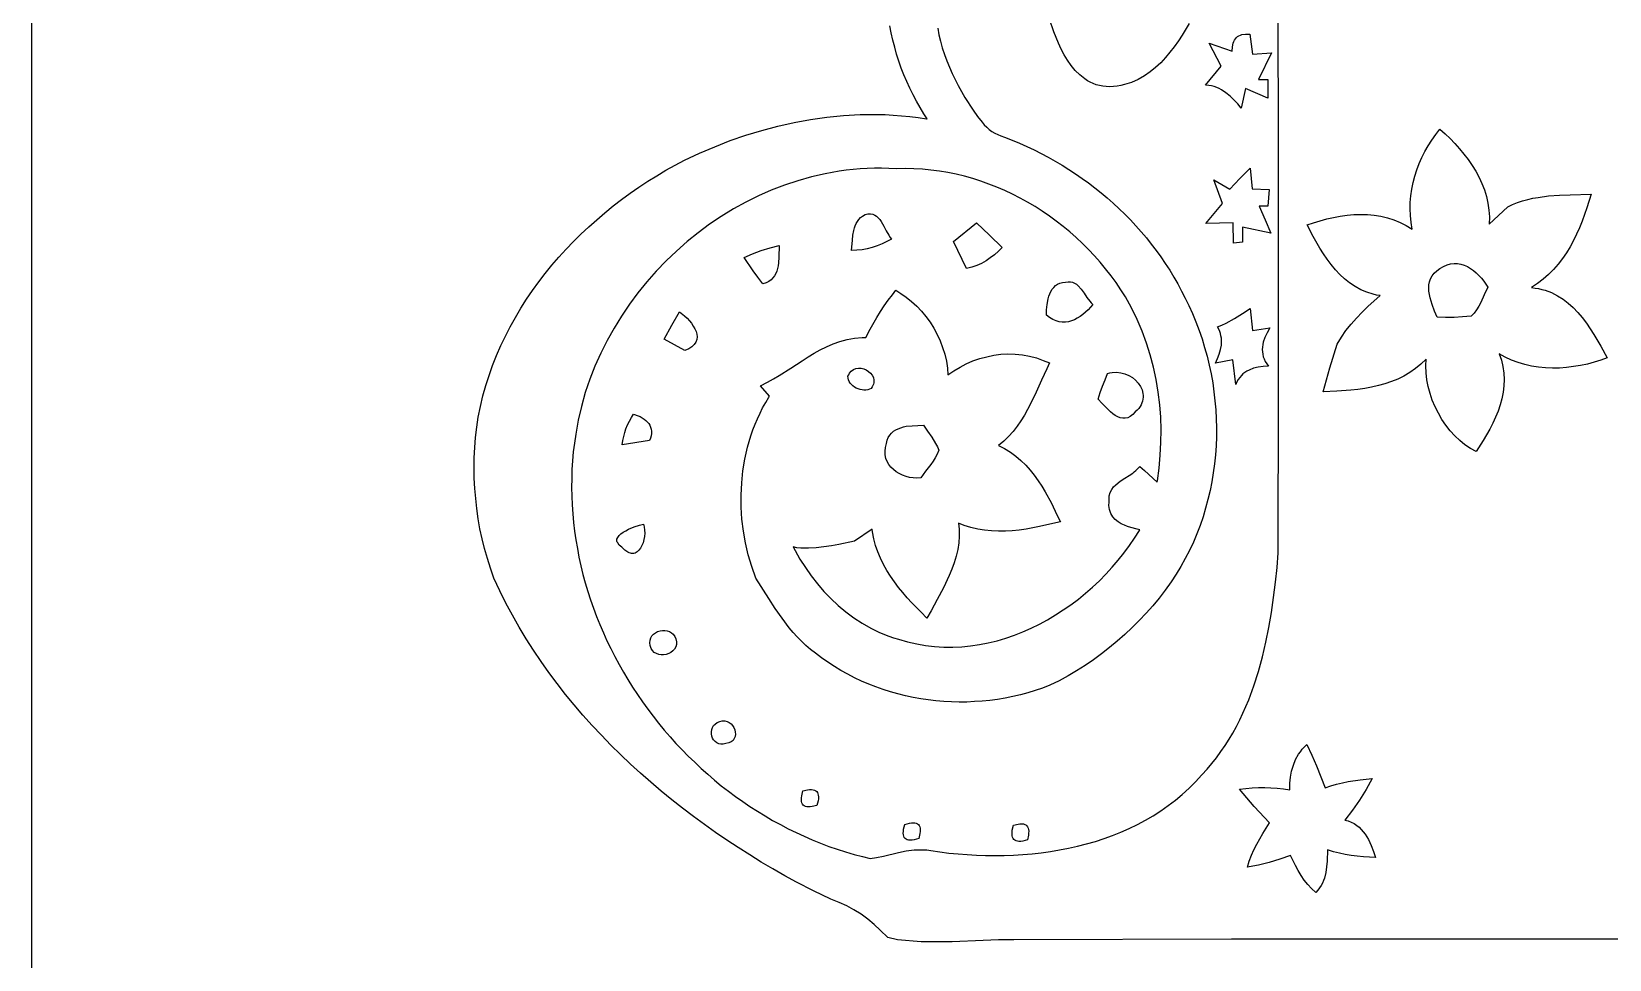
# Model space of a CAD drawing. Extents: x 1 to 4, y 1 to 4.
# Drawn here: x 1 to 2.256, y 1.652 to 2.391 of the extents above; entities that cross this region are included whole.
import ezdxf

# ---------------------------------------------------------------- set-up
doc = ezdxf.new("R2010")
doc.units = 0
doc.layers.add('SMALL', color=18, linetype='CONTINUOUS')

msp = doc.modelspace()

# ---------------------------------------------------------------- linework, layer by layer
at = {"layer": 'SMALL'}
for points in [[(1, 3.875), (1, 1.59)], [(1.7212, 2.3933), (1.7222, 2.3881), (1.7235, 2.3829), (1.7249, 2.3777), (1.7266, 2.3725), (1.7285, 2.3674), (1.7305, 2.3624), (1.7327, 2.3574), (1.7351, 2.3525), (1.7376, 2.3477), (1.7429, 2.3381), (1.7494, 2.328), (1.7528, 2.3231), (1.7565, 2.3185), (1.7583, 2.3165), (1.7603, 2.3145), (1.7623, 2.3128), (1.7644, 2.3112), (1.7666, 2.3098), (1.769, 2.3086), (1.7714, 2.3076), (1.7744, 2.3066), (1.7805, 2.3043), (1.7864, 2.3018), (1.7979, 2.2965), (1.8092, 2.2907), (1.8202, 2.2843), (1.8309, 2.2775), (1.8361, 2.2738), (1.8413, 2.2701), (1.8463, 2.2662), (1.8513, 2.2622), (1.8561, 2.2582), (1.8609, 2.254), (1.8656, 2.2496), (1.8701, 2.2452), (1.8746, 2.2407), (1.8789, 2.236), (1.8832, 2.2313), (1.8873, 2.2264), (1.8912, 2.2215), (1.8951, 2.2164), (1.8988, 2.2113), (1.9024, 2.206), (1.9059, 2.2007), (1.9092, 2.1952), (1.9124, 2.1897), (1.9154, 2.1841), (1.9183, 2.1784), (1.921, 2.1726), (1.9239, 2.1661), (1.9267, 2.1595), (1.9293, 2.1528), (1.9316, 2.146), (1.9337, 2.1391), (1.9356, 2.1322), (1.9373, 2.1252), (1.9388, 2.1181), (1.9401, 2.111), (1.9411, 2.1039), (1.9419, 2.0967), (1.9426, 2.0896), (1.9429, 2.0824), (1.9431, 2.0752), (1.943, 2.068), (1.9428, 2.0608), (1.9423, 2.0536), (1.9415, 2.0464), (1.9406, 2.0393), (1.9394, 2.0322), (1.938, 2.0252), (1.9363, 2.0182), (1.9345, 2.0112), (1.9324, 2.0043), (1.93, 1.9975), (1.9275, 1.9908), (1.9247, 1.9842), (1.9216, 1.9776), (1.9183, 1.9712), (1.9148, 1.9649), (1.9111, 1.9586), (1.9071, 1.9525), (1.9024, 1.946), (1.8975, 1.9397), (1.8924, 1.9336), (1.8871, 1.9276), (1.8816, 1.9217), (1.876, 1.9161), (1.8701, 1.9106), (1.8641, 1.9053), (1.858, 1.9002), (1.8517, 1.8953), (1.8452, 1.8906), (1.8386, 1.8861), (1.8318, 1.8818), (1.825, 1.8777), (1.8179, 1.8739), (1.8106, 1.8702), (1.8047, 1.8679), (1.7988, 1.866), (1.793, 1.8642), (1.787, 1.8626), (1.781, 1.8612), (1.775, 1.86), (1.7689, 1.859), (1.7628, 1.8582), (1.7567, 1.8576), (1.7506, 1.8572), (1.7444, 1.8569), (1.7383, 1.8569), (1.7321, 1.857), (1.726, 1.8574), (1.7198, 1.8579), (1.7137, 1.8586), (1.7077, 1.8595), (1.7016, 1.8606), (1.6956, 1.8619), (1.6896, 1.8634), (1.6837, 1.865), (1.6778, 1.8669), (1.6721, 1.8689), (1.6663, 1.8712), (1.6607, 1.8736), (1.6551, 1.8762), (1.6496, 1.879), (1.6442, 1.882), (1.639, 1.8852), (1.6338, 1.8886), (1.6287, 1.8922), (1.6239, 1.8959), (1.62, 1.8988), (1.6163, 1.902), (1.6128, 1.9053), (1.6094, 1.9088), (1.6062, 1.9123), (1.6031, 1.916), (1.5973, 1.9236), (1.5919, 1.9314), (1.5867, 1.9393), (1.5766, 1.9555), (1.5732, 1.9649), (1.5705, 1.9741), (1.5683, 1.9835), (1.5666, 1.9929), (1.5654, 2.0025), (1.5648, 2.0121), (1.5647, 2.0217), (1.5652, 2.0313), (1.5662, 2.0409), (1.5678, 2.0503), (1.5699, 2.0597), (1.5712, 2.0643), (1.5726, 2.0689), (1.5742, 2.0735), (1.5759, 2.078), (1.5778, 2.0824), (1.5798, 2.0868), (1.5819, 2.0911), (1.5843, 2.0954), (1.5867, 2.0996), (1.5873, 2.1005), (1.5801, 2.1086), (1.5857, 2.1116), (1.5905, 2.1141), (1.595, 2.1168), (1.6042, 2.1226), (1.6134, 2.1286), (1.6181, 2.1316), (1.6229, 2.1345), (1.6278, 2.1372), (1.6328, 2.1398), (1.638, 2.142), (1.6434, 2.1439), (1.6491, 2.1455), (1.6549, 2.1465), (1.661, 2.1471), (1.664, 2.147), (1.6676, 2.1537), (1.6728, 2.1631), (1.6756, 2.1677), (1.6786, 2.1723), (1.6818, 2.1768), (1.6852, 2.1811), (1.688, 2.1847), (1.6919, 2.1821), (1.6962, 2.1792), (1.7005, 2.1758), (1.7046, 2.1721), (1.7084, 2.1681), (1.7119, 2.1638), (1.7152, 2.1592), (1.7181, 2.1545), (1.7208, 2.1495), (1.7231, 2.1444), (1.7251, 2.1391), (1.7268, 2.1337), (1.7281, 2.1283), (1.729, 2.1227), (1.7294, 2.1174), (1.7341, 2.1206), (1.739, 2.1236), (1.744, 2.1262), (1.7493, 2.1284), (1.7547, 2.1303), (1.7602, 2.1318), (1.7658, 2.133), (1.7714, 2.1337), (1.7771, 2.134), (1.7829, 2.1339), (1.7886, 2.1333), (1.7942, 2.1323), (1.7998, 2.1308), (1.8051, 2.1289), (1.8102, 2.127), (1.808, 2.1221), (1.8038, 2.113), (1.7996, 2.1037), (1.7952, 2.0944), (1.7927, 2.0898), (1.7902, 2.0853), (1.7874, 2.0808), (1.7844, 2.0765), (1.7812, 2.0723), (1.7776, 2.0684), (1.7738, 2.0646), (1.7696, 2.0612), (1.7695, 2.0611), (1.7696, 2.061), (1.7745, 2.0586), (1.7791, 2.0558), (1.7834, 2.0527), (1.7875, 2.0492), (1.7913, 2.0455), (1.7948, 2.0415), (1.7981, 2.0374), (1.8012, 2.0331), (1.8041, 2.0287), (1.8068, 2.0242), (1.8118, 2.0151), (1.8161, 2.006), (1.8189, 2.0004), (1.8128, 1.999), (1.8023, 1.9966), (1.797, 1.9955), (1.7916, 1.9946), (1.7861, 1.9938), (1.7806, 1.9933), (1.7751, 1.9929), (1.7696, 1.9929), (1.7641, 1.9931), (1.7586, 1.9936), (1.7531, 1.9945), (1.7476, 1.9958), (1.7423, 1.9975), (1.7377, 1.9994), (1.7383, 1.9946), (1.7384, 1.989), (1.738, 1.9835), (1.7372, 1.9782), (1.736, 1.9729), (1.7344, 1.9677), (1.7325, 1.9626), (1.7304, 1.9576), (1.7258, 1.9479), (1.7208, 1.9386), (1.716, 1.9296), (1.7127, 1.9236), (1.708, 1.9285), (1.7007, 1.9359), (1.697, 1.9399), (1.6935, 1.944), (1.6901, 1.9482), (1.6868, 1.9526), (1.6837, 1.957), (1.6808, 1.9617), (1.6781, 1.9664), (1.6757, 1.9713), (1.6735, 1.9764), (1.6717, 1.9816), (1.6703, 1.9869), (1.6692, 1.9924), (1.669, 1.9946), (1.6549, 1.9849), (1.6424, 1.9824), (1.6366, 1.9813), (1.6306, 1.9804), (1.6246, 1.9797), (1.6185, 1.9793), (1.6123, 1.9794), (1.609, 1.9797), (1.6062, 1.9805), (1.6077, 1.9776), (1.6116, 1.9706), (1.6159, 1.9639), (1.6206, 1.9573), (1.6255, 1.951), (1.6307, 1.9449), (1.6362, 1.9392), (1.642, 1.9337), (1.648, 1.9287), (1.6544, 1.924), (1.661, 1.9196), (1.6679, 1.9158), (1.675, 1.9123), (1.6824, 1.9094), (1.6861, 1.9081), (1.69, 1.9069), (1.6973, 1.9048), (1.7045, 1.9032), (1.7116, 1.9019), (1.7188, 1.9011), (1.726, 1.9007), (1.7332, 1.9006), (1.7403, 1.9009), (1.7474, 1.9016), (1.7545, 1.9027), (1.7615, 1.904), (1.7685, 1.9057), (1.7754, 1.9078), (1.7823, 1.9101), (1.789, 1.9128), (1.7957, 1.9157), (1.8022, 1.9189), (1.8087, 1.9224), (1.815, 1.9262), (1.8212, 1.9302), (1.8273, 1.9344), (1.8332, 1.9389), (1.8389, 1.9435), (1.8445, 1.9484), (1.8499, 1.9535), (1.8551, 1.9588), (1.8601, 1.9642), (1.8649, 1.9698), (1.8695, 1.9755), (1.8738, 1.9814), (1.8779, 1.9874), (1.8818, 1.9935), (1.8821, 1.9941), (1.88, 1.9946), (1.875, 1.9959), (1.8723, 1.9967), (1.8698, 1.9977), (1.8672, 1.9988), (1.8648, 2.0003), (1.8626, 2.0021), (1.8606, 2.0043), (1.859, 2.007), (1.8579, 2.0101), (1.8575, 2.0134), (1.8577, 2.0161), (1.8576, 2.0183), (1.8578, 2.0211), (1.8586, 2.0237), (1.8598, 2.026), (1.8612, 2.0281), (1.863, 2.0299), (1.8664, 2.0327), (1.8701, 2.0351), (1.8736, 2.0372), (1.8766, 2.0392), (1.8777, 2.0401), (1.8788, 2.0412), (1.8822, 2.0444), (1.8857, 2.0412), (1.8959, 2.032), (1.8961, 2.0331), (1.8974, 2.0432), (1.8984, 2.0533), (1.8989, 2.0634), (1.899, 2.0735), (1.8987, 2.0836), (1.8979, 2.0936), (1.8967, 2.1037), (1.8951, 2.1136), (1.893, 2.1234), (1.8904, 2.1332), (1.8874, 2.1427), (1.884, 2.1522), (1.88, 2.1615), (1.8756, 2.1706), (1.8707, 2.1794), (1.8671, 2.1851), (1.8632, 2.1908), (1.8592, 2.1963), (1.8549, 2.2017), (1.8505, 2.207), (1.846, 2.2121), (1.8413, 2.2171), (1.8364, 2.2219), (1.8314, 2.2266), (1.8263, 2.2312), (1.821, 2.2355), (1.8156, 2.2397), (1.8101, 2.2438), (1.8044, 2.2476), (1.7987, 2.2513), (1.7928, 2.2548), (1.7868, 2.2581), (1.7807, 2.2612), (1.7746, 2.2641), (1.7683, 2.2668), (1.762, 2.2693), (1.7556, 2.2716), (1.7491, 2.2736), (1.7426, 2.2755), (1.736, 2.2771), (1.7293, 2.2784), (1.7226, 2.2796), (1.7158, 2.2804), (1.709, 2.2811), (1.7022, 2.2815), (1.6953, 2.2816), (1.6881, 2.2814), (1.6822, 2.2817), (1.6765, 2.2818), (1.6708, 2.2818), (1.6652, 2.2816), (1.6595, 2.2813), (1.6539, 2.2808), (1.6483, 2.2802), (1.6428, 2.2794), (1.6317, 2.2774), (1.6207, 2.2749), (1.6099, 2.2719), (1.5993, 2.2684), (1.5888, 2.2643), (1.5785, 2.2598), (1.5685, 2.2548), (1.5586, 2.2494), (1.549, 2.2435), (1.5396, 2.2372), (1.5305, 2.2305), (1.5217, 2.2234), (1.5132, 2.2159), (1.505, 2.2081), (1.4972, 2.1999), (1.4897, 2.1914), (1.4826, 2.1827), (1.4758, 2.1736), (1.4695, 2.1642), (1.4636, 2.1546), (1.4581, 2.1447), (1.453, 2.1346), (1.4484, 2.1243), (1.4443, 2.1138), (1.4407, 2.1032), (1.4377, 2.0923), (1.4351, 2.0813), (1.4331, 2.0702), (1.4321, 2.0631), (1.4312, 2.0561), (1.4306, 2.049), (1.4301, 2.0419), (1.4299, 2.0349), (1.4298, 2.0278), (1.4299, 2.0208), (1.4302, 2.0138), (1.4307, 2.0068), (1.4313, 1.9998), (1.4322, 1.9928), (1.4332, 1.9859), (1.4344, 1.979), (1.4357, 1.9721), (1.4372, 1.9653), (1.4389, 1.9585), (1.4407, 1.9517), (1.4427, 1.945), (1.4449, 1.9383), (1.4472, 1.9317), (1.4497, 1.9251), (1.4523, 1.9186), (1.4551, 1.9121), (1.458, 1.9057), (1.461, 1.8994), (1.4642, 1.8931), (1.4676, 1.8869), (1.4711, 1.8808), (1.4747, 1.8747), (1.4784, 1.8687), (1.4823, 1.8628), (1.4863, 1.857), (1.4904, 1.8513), (1.4947, 1.8456), (1.4991, 1.8401), (1.5036, 1.8346), (1.5082, 1.8293), (1.5129, 1.824), (1.5178, 1.8189), (1.5227, 1.8138), (1.5278, 1.8089), (1.5329, 1.8041), (1.5382, 1.7994), (1.5436, 1.7948), (1.549, 1.7903), (1.5546, 1.786), (1.5603, 1.7817), (1.566, 1.7777), (1.5718, 1.7737), (1.5778, 1.7699), (1.5838, 1.7662), (1.5898, 1.7627), (1.596, 1.7593), (1.6023, 1.756), (1.6086, 1.7529), (1.615, 1.75), (1.6214, 1.7472), (1.628, 1.7445), (1.6346, 1.742), (1.6412, 1.7397), (1.6479, 1.7376), (1.6547, 1.7356), (1.6615, 1.7338), (1.6676, 1.7322), (1.6725, 1.733), (1.6781, 1.7341), (1.6899, 1.737), (1.6961, 1.7383), (1.7024, 1.7391), (1.7057, 1.7393), (1.7091, 1.7393), (1.7125, 1.7391), (1.7158, 1.7386), (1.7229, 1.7376), (1.7301, 1.7367), (1.7374, 1.736), (1.7446, 1.7355), (1.752, 1.7351), (1.7593, 1.7348), (1.7667, 1.7347), (1.7741, 1.7348), (1.7815, 1.7351), (1.7889, 1.7355), (1.7963, 1.7361), (1.8036, 1.7369), (1.8109, 1.7379), (1.8182, 1.7391), (1.8254, 1.7405), (1.8326, 1.7421), (1.8397, 1.7439), (1.8467, 1.7459), (1.8536, 1.7482), (1.8604, 1.7506), (1.8671, 1.7533), (1.8737, 1.7562), (1.8802, 1.7594), (1.8865, 1.7628), (1.8927, 1.7664), (1.8988, 1.7702), (1.9046, 1.7744), (1.9104, 1.7787), (1.9159, 1.7834), (1.9213, 1.7883), (1.9265, 1.7934), (1.9315, 1.799), (1.9356, 1.8035), (1.9395, 1.808), (1.9432, 1.8126), (1.9467, 1.8174), (1.95, 1.8222), (1.9531, 1.8272), (1.9561, 1.8322), (1.959, 1.8374), (1.9616, 1.8426), (1.9642, 1.8479), (1.9666, 1.8533), (1.9688, 1.8587), (1.9729, 1.8699), (1.9765, 1.8812), (1.9797, 1.8928), (1.9824, 1.9045), (1.9848, 1.9163), (1.9868, 1.9282), (1.9885, 1.9402), (1.99, 1.9522), (1.9913, 1.9641), (1.9923, 1.9758), (1.9926, 2.1017), (1.9926, 2.2279), (1.9923, 2.4803)], [(1.9215, 2.397), (1.9158, 2.3878), (1.9128, 2.3832), (1.9095, 2.3786), (1.9061, 2.3742), (1.9025, 2.3699), (1.8987, 2.3658), (1.8946, 2.362), (1.8903, 2.3585), (1.8857, 2.3553), (1.8807, 2.3525), (1.8755, 2.3502), (1.87, 2.3484), (1.867, 2.3477), (1.8641, 2.3472), (1.8611, 2.3468), (1.8582, 2.3467), (1.8554, 2.3468), (1.8526, 2.3471), (1.85, 2.3476), (1.8474, 2.3483), (1.845, 2.3492), (1.8426, 2.3503), (1.8404, 2.3515), (1.8382, 2.353), (1.8343, 2.3561), (1.8307, 2.3597), (1.8275, 2.3636), (1.8246, 2.3678), (1.8219, 2.3722), (1.8195, 2.3767), (1.8173, 2.3813), (1.8136, 2.3904), (1.8103, 2.4005)], [(2.302, 1.668), (2.1286, 1.6682), (1.9551, 1.668), (1.7817, 1.6676), (1.7695, 1.6675), (1.7573, 1.667), (1.7328, 1.6661), (1.7204, 1.6659), (1.708, 1.6661), (1.7017, 1.6665), (1.6955, 1.667), (1.6892, 1.6677), (1.6816, 1.6694), (1.6755, 1.6753), (1.6707, 1.6798), (1.6656, 1.6841), (1.6602, 1.6879), (1.6546, 1.6914), (1.6488, 1.6946), (1.6427, 1.6974), (1.6361, 1.7), (1.6224, 1.7066), (1.6089, 1.7134), (1.5995, 1.7186), (1.5901, 1.724), (1.5808, 1.7295), (1.5716, 1.7352), (1.5625, 1.741), (1.5534, 1.747), (1.5445, 1.7531), (1.5356, 1.7594), (1.5268, 1.7658), (1.5182, 1.7724), (1.5096, 1.7791), (1.5012, 1.786), (1.4929, 1.793), (1.4847, 1.8002), (1.4767, 1.8075), (1.4688, 1.815), (1.4611, 1.8226), (1.4535, 1.8304), (1.4461, 1.8383), (1.4389, 1.8464), (1.4318, 1.8546), (1.4249, 1.863), (1.4183, 1.8716), (1.4118, 1.8803), (1.4055, 1.8891), (1.3995, 1.8981), (1.3937, 1.9073), (1.3881, 1.9166), (1.3827, 1.9261), (1.3776, 1.9357), (1.3727, 1.9455), (1.368, 1.9556), (1.3652, 1.9634), (1.3628, 1.9712), (1.3606, 1.979), (1.3586, 1.9869), (1.3569, 1.9948), (1.3555, 2.0028), (1.3544, 2.0109), (1.3535, 2.0189), (1.3528, 2.027), (1.3524, 2.0351), (1.3523, 2.0432), (1.3524, 2.0513), (1.3528, 2.0595), (1.3534, 2.0676), (1.3543, 2.0756), (1.3554, 2.0838), (1.3572, 2.0923), (1.3592, 2.1006), (1.3615, 2.1088), (1.3641, 2.1169), (1.367, 2.1249), (1.3701, 2.1328), (1.3735, 2.1406), (1.3771, 2.1482), (1.381, 2.1557), (1.3851, 2.1631), (1.3894, 2.1704), (1.394, 2.1775), (1.3987, 2.1845), (1.4037, 2.1913), (1.4088, 2.1981), (1.4142, 2.2046), (1.4197, 2.2111), (1.4254, 2.2173), (1.4313, 2.2235), (1.4373, 2.2294), (1.4435, 2.2353), (1.4498, 2.2409), (1.4563, 2.2464), (1.4629, 2.2518), (1.4696, 2.2569), (1.4765, 2.262), (1.4834, 2.2668), (1.4905, 2.2715), (1.4976, 2.2759), (1.5049, 2.2803), (1.5122, 2.2844), (1.5197, 2.2884), (1.5316, 2.2939), (1.5438, 2.299), (1.5561, 2.3038), (1.5686, 2.3081), (1.5812, 2.3119), (1.594, 2.3153), (1.607, 2.3182), (1.62, 2.3206), (1.6331, 2.3225), (1.6462, 2.3238), (1.6594, 2.3245), (1.6661, 2.3247), (1.6727, 2.3247), (1.6793, 2.3245), (1.6859, 2.3242), (1.6925, 2.3237), (1.6991, 2.3231), (1.7057, 2.3223), (1.7122, 2.3213), (1.7129, 2.3212), (1.7103, 2.3252), (1.7072, 2.3301), (1.7043, 2.3352), (1.7016, 2.3403), (1.699, 2.3456), (1.6966, 2.3509), (1.6943, 2.3562), (1.6922, 2.3616), (1.6903, 2.3671), (1.6885, 2.3727), (1.687, 2.3783), (1.6855, 2.3839), (1.6843, 2.3896), (1.6832, 2.3953)]]:
    msp.add_lwpolyline(points, dxfattribs=at)
for points in [[(1.9557, 2.3751), (1.9558, 2.3785), (1.9564, 2.3814), (1.9569, 2.3827), (1.9575, 2.3839), (1.9582, 2.3849), (1.959, 2.3858), (1.9599, 2.3866), (1.9609, 2.3872), (1.9621, 2.3878), (1.9634, 2.3882), (1.9663, 2.3887), (1.9697, 2.3887), (1.9719, 2.3727), (1.987, 2.3736), (1.9766, 2.3526), (1.9841, 2.3526), (1.9841, 2.3377), (1.9663, 2.3452), (1.9628, 2.3297), (1.96, 2.333), (1.957, 2.3362), (1.9539, 2.3393), (1.9506, 2.342), (1.9471, 2.3443), (1.9452, 2.3453), (1.9433, 2.3462), (1.9412, 2.3469), (1.9391, 2.3474), (1.9369, 2.3478), (1.9345, 2.348), (1.9468, 2.363), (1.9374, 2.3814)], [(2.1209, 2.3129), (2.125, 2.3092), (2.129, 2.3054), (2.1328, 2.3015), (2.1365, 2.2973), (2.1401, 2.2931), (2.1435, 2.2887), (2.1466, 2.2841), (2.1495, 2.2795), (2.1521, 2.2746), (2.1544, 2.2697), (2.1564, 2.2646), (2.158, 2.2594), (2.1592, 2.2541), (2.16, 2.2486), (2.1603, 2.2431), (2.1602, 2.2374), (2.1749, 2.2512), (2.1788, 2.2529), (2.1828, 2.2545), (2.1868, 2.2558), (2.1909, 2.2569), (2.195, 2.2579), (2.1991, 2.2586), (2.2075, 2.2598), (2.216, 2.2605), (2.2245, 2.2608), (2.2414, 2.2612), (2.238, 2.2504), (2.2361, 2.245), (2.2342, 2.2397), (2.232, 2.2345), (2.2297, 2.2293), (2.2272, 2.2242), (2.2245, 2.2193), (2.2216, 2.2145), (2.2184, 2.2099), (2.2151, 2.2054), (2.2114, 2.2012), (2.2075, 2.1972), (2.2032, 2.1935), (2.1987, 2.19), (2.1938, 2.1868), (2.1967, 2.1865), (2.1995, 2.186), (2.2022, 2.1854), (2.2048, 2.1847), (2.2098, 2.1828), (2.2146, 2.1804), (2.219, 2.1776), (2.2231, 2.1744), (2.227, 2.1709), (2.2307, 2.167), (2.2342, 2.1629), (2.2375, 2.1586), (2.2406, 2.1541), (2.2435, 2.1495), (2.249, 2.1401), (2.2542, 2.1308), (2.249, 2.129), (2.2437, 2.1274), (2.2383, 2.126), (2.2329, 2.1248), (2.2273, 2.1239), (2.2217, 2.1232), (2.2161, 2.1228), (2.2105, 2.1227), (2.2049, 2.123), (2.1994, 2.1235), (2.1939, 2.1244), (2.1885, 2.1256), (2.1831, 2.1271), (2.1779, 2.1291), (2.1729, 2.1314), (2.168, 2.1341), (2.1699, 2.129), (2.1711, 2.1239), (2.1719, 2.1188), (2.1722, 2.1136), (2.1719, 2.1085), (2.1713, 2.1035), (2.1703, 2.0984), (2.1689, 2.0934), (2.1673, 2.0885), (2.1653, 2.0836), (2.1631, 2.0788), (2.1607, 2.0741), (2.1581, 2.0695), (2.1554, 2.065), (2.1498, 2.0564), (2.1452, 2.0588), (2.1409, 2.0617), (2.1367, 2.065), (2.1328, 2.0687), (2.1291, 2.0728), (2.1257, 2.0772), (2.1225, 2.0819), (2.1197, 2.0868), (2.1171, 2.0919), (2.1149, 2.0971), (2.1131, 2.1025), (2.1116, 2.108), (2.1106, 2.1135), (2.1099, 2.119), (2.1097, 2.1245), (2.1099, 2.1299), (2.1058, 2.1259), (2.1015, 2.1223), (2.097, 2.1192), (2.0923, 2.1164), (2.0874, 2.114), (2.0824, 2.112), (2.0772, 2.1103), (2.072, 2.1088), (2.0666, 2.1076), (2.0611, 2.1066), (2.0556, 2.1058), (2.0501, 2.1052), (2.039, 2.1043), (2.028, 2.1038), (2.0334, 2.1229), (2.0391, 2.1417), (2.0425, 2.1473), (2.0462, 2.1526), (2.0503, 2.1577), (2.0545, 2.1625), (2.059, 2.1672), (2.0636, 2.1718), (2.0733, 2.1805), (2.0705, 2.1809), (2.0678, 2.1815), (2.0627, 2.1831), (2.0579, 2.1851), (2.0534, 2.1876), (2.0491, 2.1905), (2.0451, 2.1937), (2.0413, 2.1973), (2.0378, 2.2011), (2.0344, 2.2052), (2.0312, 2.2094), (2.0282, 2.2138), (2.0254, 2.2183), (2.0201, 2.2276), (2.0152, 2.2367), (2.0204, 2.2385), (2.0256, 2.2401), (2.0309, 2.2415), (2.0362, 2.2427), (2.0416, 2.2437), (2.047, 2.2444), (2.0524, 2.2449), (2.0578, 2.245), (2.0632, 2.2449), (2.0686, 2.2444), (2.0738, 2.2436), (2.0791, 2.2423), (2.0842, 2.2407), (2.0892, 2.2387), (2.0941, 2.2362), (2.0989, 2.2333), (2.098, 2.2387), (2.0975, 2.2441), (2.0973, 2.2494), (2.0974, 2.2547), (2.0978, 2.26), (2.0986, 2.2653), (2.0996, 2.2704), (2.1009, 2.2755), (2.1025, 2.2806), (2.1044, 2.2855), (2.1065, 2.2904), (2.1089, 2.2951), (2.1116, 2.2997), (2.1144, 2.3043), (2.1176, 2.3086)], [(1.9537, 2.2652), (1.9617, 2.2737), (1.9698, 2.2819), (1.9714, 2.2655), (1.9851, 2.265), (1.9841, 2.2516), (1.977, 2.2516), (1.9818, 2.2409), (1.9864, 2.2301), (1.9639, 2.2349), (1.9639, 2.2231), (1.9567, 2.2222), (1.9563, 2.2383), (1.9347, 2.2378), (1.9479, 2.2538), (1.9409, 2.2726)], [(1.6634, 2.245), (1.6656, 2.2455), (1.6677, 2.2456), (1.6695, 2.2453), (1.6711, 2.2446), (1.6726, 2.2437), (1.6739, 2.2424), (1.6752, 2.241), (1.6763, 2.2394), (1.6783, 2.2358), (1.6803, 2.2321), (1.6822, 2.2285), (1.6833, 2.2268), (1.6844, 2.2254), (1.6807, 2.2234), (1.6769, 2.2216), (1.673, 2.22), (1.6691, 2.2187), (1.6651, 2.2177), (1.661, 2.217), (1.6568, 2.2165), (1.6526, 2.2164), (1.6533, 2.2245), (1.6537, 2.2285), (1.6544, 2.2324), (1.6549, 2.2343), (1.6556, 2.2361), (1.6564, 2.2378), (1.6573, 2.2395), (1.6585, 2.241), (1.6599, 2.2425), (1.6615, 2.2438)], [(1.752, 2.2383), (1.7624, 2.2287), (1.7725, 2.2188), (1.7695, 2.2158), (1.7664, 2.213), (1.7631, 2.2104), (1.7597, 2.2081), (1.7561, 2.206), (1.7523, 2.2043), (1.7483, 2.203), (1.7441, 2.2021), (1.7338, 2.2236)], [(1.5671, 2.2109), (1.5739, 2.2138), (1.5808, 2.2164), (1.5878, 2.2186), (1.595, 2.2204), (1.5949, 2.2111), (1.5946, 2.2065), (1.5942, 2.2042), (1.5938, 2.2021), (1.5932, 2.2), (1.5924, 2.198), (1.5914, 2.1962), (1.5901, 2.1945), (1.5886, 2.1931), (1.5867, 2.1918), (1.5846, 2.1907), (1.5821, 2.1899), (1.5781, 2.195), (1.5743, 2.2002)], [(2.121, 2.202), (2.1239, 2.2037), (2.1267, 2.205), (2.1295, 2.2057), (2.1323, 2.206), (2.135, 2.2059), (2.1377, 2.2054), (2.1403, 2.2046), (2.1428, 2.2035), (2.1453, 2.2021), (2.1476, 2.2004), (2.1499, 2.1985), (2.152, 2.1965), (2.154, 2.1943), (2.1559, 2.192), (2.1592, 2.1872), (2.1563, 2.1811), (2.1535, 2.175), (2.152, 2.172), (2.1502, 2.1692), (2.1481, 2.1666), (2.1457, 2.1642), (2.139, 2.1635), (2.1323, 2.1631), (2.1255, 2.163), (2.1188, 2.1633), (2.1167, 2.1681), (2.1147, 2.1733), (2.1131, 2.1786), (2.1126, 2.1813), (2.1122, 2.1839), (2.1121, 2.1865), (2.1122, 2.1891), (2.1127, 2.1915), (2.1135, 2.1939), (2.1147, 2.1961), (2.1163, 2.1982), (2.1184, 2.2002)], [(1.8077, 2.165), (1.8079, 2.1691), (1.8083, 2.1735), (1.8091, 2.1778), (1.8097, 2.1799), (1.8104, 2.1819), (1.8113, 2.1838), (1.8123, 2.1855), (1.8136, 2.187), (1.815, 2.1884), (1.8166, 2.1895), (1.8185, 2.1904), (1.8206, 2.191), (1.823, 2.1912), (1.825, 2.1915), (1.8269, 2.1915), (1.8286, 2.1911), (1.8301, 2.1904), (1.8316, 2.1895), (1.8329, 2.1883), (1.8354, 2.1855), (1.8377, 2.1823), (1.8399, 2.179), (1.8422, 2.176), (1.8434, 2.1746), (1.8447, 2.1734), (1.8409, 2.1692), (1.8388, 2.1672), (1.8367, 2.1654), (1.8345, 2.1638), (1.8323, 2.1624), (1.83, 2.1612), (1.8277, 2.1603), (1.8253, 2.1597), (1.8229, 2.1594), (1.8204, 2.1593), (1.8179, 2.1597), (1.8154, 2.1604), (1.8128, 2.1615), (1.8103, 2.163)], [(1.5158, 2.1676), (1.5198, 2.1643), (1.5217, 2.1624), (1.5236, 2.1605), (1.5252, 2.1584), (1.5267, 2.1562), (1.5279, 2.1541), (1.5289, 2.1519), (1.5295, 2.1497), (1.5297, 2.1475), (1.5295, 2.1454), (1.5287, 2.1434), (1.5275, 2.1415), (1.5256, 2.1397), (1.5232, 2.1381), (1.52, 2.1367), (1.5034, 2.1458), (1.5095, 2.1568)], [(1.9439, 2.1556), (1.9474, 2.157), (1.9508, 2.1586), (1.9574, 2.1621), (1.9638, 2.1661), (1.97, 2.1703), (1.9717, 2.1528), (1.9856, 2.1547), (1.9835, 2.1509), (1.9817, 2.1471), (1.9804, 2.1433), (1.98, 2.1414), (1.9797, 2.1394), (1.9796, 2.1375), (1.9797, 2.1356), (1.9799, 2.1337), (1.9804, 2.1318), (1.981, 2.13), (1.9819, 2.1281), (1.9831, 2.1262), (1.9845, 2.1244), (1.9803, 2.1241), (1.9763, 2.1236), (1.9725, 2.1226), (1.969, 2.1212), (1.9673, 2.1203), (1.9657, 2.1193), (1.9642, 2.1181), (1.9629, 2.1168), (1.9616, 2.1153), (1.9604, 2.1137), (1.9593, 2.1118), (1.9584, 2.1098), (1.9561, 2.1294), (1.9424, 2.1267), (1.944, 2.1303), (1.9453, 2.1339), (1.9464, 2.1375), (1.947, 2.1411), (1.9471, 2.1448), (1.947, 2.1466), (1.9467, 2.1484), (1.9463, 2.1502), (1.9457, 2.152), (1.9449, 2.1538)], [(1.6498, 2.1162), (1.6504, 2.1175), (1.651, 2.1186), (1.6524, 2.1204), (1.6542, 2.1217), (1.6561, 2.1225), (1.6582, 2.1228), (1.6603, 2.1227), (1.6624, 2.1222), (1.6644, 2.1213), (1.6662, 2.1201), (1.6678, 2.1187), (1.6691, 2.117), (1.67, 2.1152), (1.6704, 2.1132), (1.6703, 2.111), (1.67, 2.1099), (1.6696, 2.1088), (1.669, 2.1077), (1.6682, 2.1065), (1.6669, 2.1059), (1.6655, 2.1055), (1.664, 2.1053), (1.6625, 2.1053), (1.661, 2.1054), (1.6594, 2.1057), (1.6579, 2.1062), (1.6564, 2.1068), (1.655, 2.1076), (1.6537, 2.1085), (1.6526, 2.1096), (1.6516, 2.1107), (1.6508, 2.112), (1.6502, 2.1133), (1.6499, 2.1147)], [(1.8565, 2.1184), (1.8583, 2.1189), (1.86, 2.1192), (1.8635, 2.1194), (1.867, 2.119), (1.8702, 2.1182), (1.8733, 2.1169), (1.8762, 2.1152), (1.8787, 2.1131), (1.8809, 2.1108), (1.8826, 2.1082), (1.8839, 2.1054), (1.8846, 2.1025), (1.8848, 2.101), (1.8848, 2.0996), (1.8846, 2.098), (1.8843, 2.0965), (1.8838, 2.095), (1.8831, 2.0935), (1.8823, 2.0921), (1.8812, 2.0906), (1.88, 2.0892), (1.8785, 2.0878), (1.8765, 2.0857), (1.8745, 2.0842), (1.8725, 2.0832), (1.8705, 2.0828), (1.8685, 2.0828), (1.8665, 2.0832), (1.8645, 2.084), (1.8626, 2.0851), (1.8607, 2.0864), (1.8588, 2.0879), (1.8552, 2.0913), (1.8519, 2.0948), (1.849, 2.098), (1.8506, 2.1032), (1.8524, 2.1083), (1.8544, 2.1134)], [(1.4701, 2.0616), (1.4706, 2.065), (1.4713, 2.0682), (1.4721, 2.0714), (1.4731, 2.0745), (1.4744, 2.0775), (1.4758, 2.0804), (1.4774, 2.0833), (1.4792, 2.086), (1.4828, 2.0848), (1.4845, 2.0841), (1.4861, 2.0832), (1.4876, 2.0822), (1.4889, 2.0811), (1.4901, 2.0799), (1.4912, 2.0786), (1.492, 2.0772), (1.4927, 2.0757), (1.4932, 2.0741), (1.4934, 2.0724), (1.4934, 2.0707), (1.4932, 2.0689), (1.4927, 2.067), (1.4919, 2.065)], [(1.6805, 2.0628), (1.6811, 2.0653), (1.6819, 2.0675), (1.6831, 2.0694), (1.6845, 2.071), (1.6861, 2.0724), (1.6878, 2.0735), (1.6898, 2.0745), (1.6918, 2.0753), (1.694, 2.0759), (1.6962, 2.0764), (1.7008, 2.0769), (1.7098, 2.0773), (1.7132, 2.0725), (1.7166, 2.0677), (1.7196, 2.0626), (1.721, 2.06), (1.7222, 2.0573), (1.7209, 2.0543), (1.7193, 2.0514), (1.7176, 2.0486), (1.7157, 2.0459), (1.7116, 2.0407), (1.7077, 2.0354), (1.7047, 2.0352), (1.7018, 2.0353), (1.6988, 2.0357), (1.696, 2.0365), (1.6932, 2.0374), (1.6906, 2.0387), (1.6882, 2.0402), (1.686, 2.0419), (1.684, 2.0439), (1.6823, 2.046), (1.681, 2.0484), (1.68, 2.0509), (1.6794, 2.0537), (1.6793, 2.0566), (1.6796, 2.0596)], [(1.4699, 1.9803), (1.4678, 1.9819), (1.4665, 1.9835), (1.4661, 1.9842), (1.4659, 1.985), (1.4658, 1.9858), (1.4659, 1.9865), (1.4665, 1.988), (1.4676, 1.9894), (1.469, 1.9908), (1.4708, 1.9921), (1.4729, 1.9933), (1.4751, 1.9944), (1.4796, 1.9964), (1.4839, 1.9977), (1.4871, 1.9985), (1.4876, 1.9963), (1.4879, 1.9938), (1.488, 1.9913), (1.4878, 1.9887), (1.4873, 1.9862), (1.4867, 1.9837), (1.4858, 1.9814), (1.4847, 1.9794), (1.4834, 1.9777), (1.482, 1.9764), (1.4803, 1.9755), (1.4795, 1.9752), (1.4786, 1.9751), (1.4776, 1.9752), (1.4766, 1.9754), (1.4756, 1.9757), (1.4745, 1.9763), (1.4723, 1.9779)], [(1.4924, 1.9019), (1.4921, 1.9041), (1.4923, 1.9061), (1.4929, 1.908), (1.4938, 1.9096), (1.4951, 1.911), (1.4966, 1.9121), (1.4983, 1.913), (1.5002, 1.9136), (1.5021, 1.9139), (1.504, 1.9139), (1.5059, 1.9136), (1.5077, 1.913), (1.5094, 1.9121), (1.5108, 1.9108), (1.512, 1.9091), (1.5129, 1.9071), (1.5133, 1.9048), (1.5132, 1.9027), (1.5127, 1.9008), (1.5117, 1.8991), (1.5104, 1.8976), (1.5088, 1.8964), (1.5071, 1.8955), (1.5051, 1.8948), (1.5031, 1.8945), (1.5011, 1.8944), (1.4992, 1.8947), (1.4973, 1.8954), (1.4956, 1.8964), (1.4942, 1.8978), (1.4931, 1.8996)], [(1.5477, 1.8413), (1.5498, 1.8418), (1.5518, 1.8418), (1.5536, 1.8414), (1.5553, 1.8406), (1.5568, 1.8395), (1.558, 1.8381), (1.559, 1.8365), (1.5597, 1.8348), (1.5601, 1.833), (1.5602, 1.8312), (1.5599, 1.8295), (1.5593, 1.8278), (1.5583, 1.8264), (1.5569, 1.8252), (1.555, 1.8243), (1.5527, 1.8238), (1.5506, 1.8233), (1.5487, 1.8233), (1.5469, 1.8236), (1.5454, 1.8244), (1.544, 1.8254), (1.5429, 1.8267), (1.5421, 1.8282), (1.5415, 1.8298), (1.5412, 1.8315), (1.5411, 1.8333), (1.5414, 1.835), (1.542, 1.8366), (1.5429, 1.8381), (1.5441, 1.8394), (1.5457, 1.8405)], [(2.0015, 1.7871), (2.0015, 1.7922), (2.002, 1.7971), (2.0029, 1.8019), (2.0043, 1.8066), (2.0061, 1.8111), (2.0085, 1.8153), (2.0099, 1.8173), (2.0114, 1.8193), (2.0131, 1.8212), (2.0149, 1.823), (2.0189, 1.8145), (2.0227, 1.806), (2.0263, 1.7973), (2.0296, 1.7885), (2.0341, 1.7901), (2.0387, 1.7914), (2.0433, 1.7926), (2.048, 1.7935), (2.0574, 1.795), (2.0669, 1.7959), (2.0622, 1.7872), (2.057, 1.7788), (2.0514, 1.7707), (2.0453, 1.7629), (2.0479, 1.7622), (2.0503, 1.7612), (2.0526, 1.7601), (2.0547, 1.7587), (2.0566, 1.7572), (2.0583, 1.7555), (2.0599, 1.7536), (2.0614, 1.7516), (2.064, 1.7474), (2.0662, 1.7428), (2.0681, 1.738), (2.0696, 1.7332), (2.06, 1.7337), (2.0552, 1.7342), (2.0504, 1.7348), (2.0456, 1.7356), (2.0409, 1.7366), (2.0362, 1.7377), (2.0316, 1.7391), (2.0312, 1.7301), (2.0308, 1.7256), (2.0302, 1.7211), (2.0291, 1.7168), (2.0284, 1.7147), (2.0275, 1.7127), (2.0264, 1.7108), (2.0252, 1.7089), (2.0238, 1.7071), (2.0221, 1.7053), (2.0188, 1.7084), (2.0158, 1.7117), (2.013, 1.7152), (2.0105, 1.7189), (2.0082, 1.7228), (2.006, 1.7267), (2.002, 1.7346), (1.9936, 1.7317), (1.9851, 1.7291), (1.9765, 1.7271), (1.9721, 1.7262), (1.9677, 1.7255), (1.9691, 1.7303), (1.9709, 1.7349), (1.9729, 1.7393), (1.9751, 1.7437), (1.98, 1.7522), (1.9852, 1.7606), (1.9731, 1.7738), (1.9672, 1.7806), (1.9615, 1.7875), (1.9665, 1.7881), (1.9715, 1.7886), (1.9765, 1.7888), (1.9815, 1.7888), (1.9865, 1.7886), (1.9915, 1.7883), (1.9965, 1.7878)], [(1.614, 1.7862), (1.6177, 1.787), (1.6193, 1.7872), (1.6208, 1.7872), (1.6221, 1.7871), (1.6232, 1.7868), (1.6241, 1.7863), (1.6249, 1.7856), (1.6255, 1.7848), (1.6259, 1.7838), (1.6262, 1.7827), (1.6263, 1.7814), (1.6263, 1.7799), (1.6261, 1.7783), (1.6251, 1.7745), (1.6214, 1.7736), (1.6198, 1.7734), (1.6183, 1.7734), (1.617, 1.7735), (1.6159, 1.7738), (1.615, 1.7743), (1.6142, 1.7749), (1.6136, 1.7757), (1.6131, 1.7767), (1.6129, 1.7778), (1.6128, 1.7792), (1.6128, 1.7807), (1.6131, 1.7823)], [(1.6951, 1.7595), (1.6988, 1.7604), (1.7004, 1.7607), (1.7019, 1.7608), (1.7031, 1.7607), (1.7042, 1.7604), (1.7052, 1.76), (1.706, 1.7593), (1.7066, 1.7586), (1.707, 1.7576), (1.7073, 1.7565), (1.7074, 1.7552), (1.7073, 1.7537), (1.7071, 1.7521), (1.7061, 1.7483), (1.7024, 1.7472), (1.7008, 1.747), (1.6993, 1.7469), (1.6981, 1.747), (1.6969, 1.7472), (1.696, 1.7477), (1.6952, 1.7483), (1.6946, 1.7491), (1.6942, 1.75), (1.6939, 1.7512), (1.6938, 1.7525), (1.6939, 1.7539), (1.6941, 1.7556)], [(1.7816, 1.7588), (1.7852, 1.7597), (1.7867, 1.7599), (1.7881, 1.7599), (1.7894, 1.7598), (1.7905, 1.7595), (1.7914, 1.759), (1.7922, 1.7583), (1.7928, 1.7575), (1.7932, 1.7565), (1.7935, 1.7554), (1.7937, 1.754), (1.7936, 1.7526), (1.7934, 1.7509), (1.7926, 1.7471), (1.7889, 1.7462), (1.7873, 1.7459), (1.7859, 1.7459), (1.7847, 1.7461), (1.7836, 1.7464), (1.7826, 1.7468), (1.7819, 1.7475), (1.7812, 1.7483), (1.7808, 1.7493), (1.7805, 1.7505), (1.7804, 1.7518), (1.7804, 1.7533), (1.7806, 1.7549)]]:
    msp.add_lwpolyline(points, close=True, dxfattribs=at)

doc.saveas('drawing.dxf')
